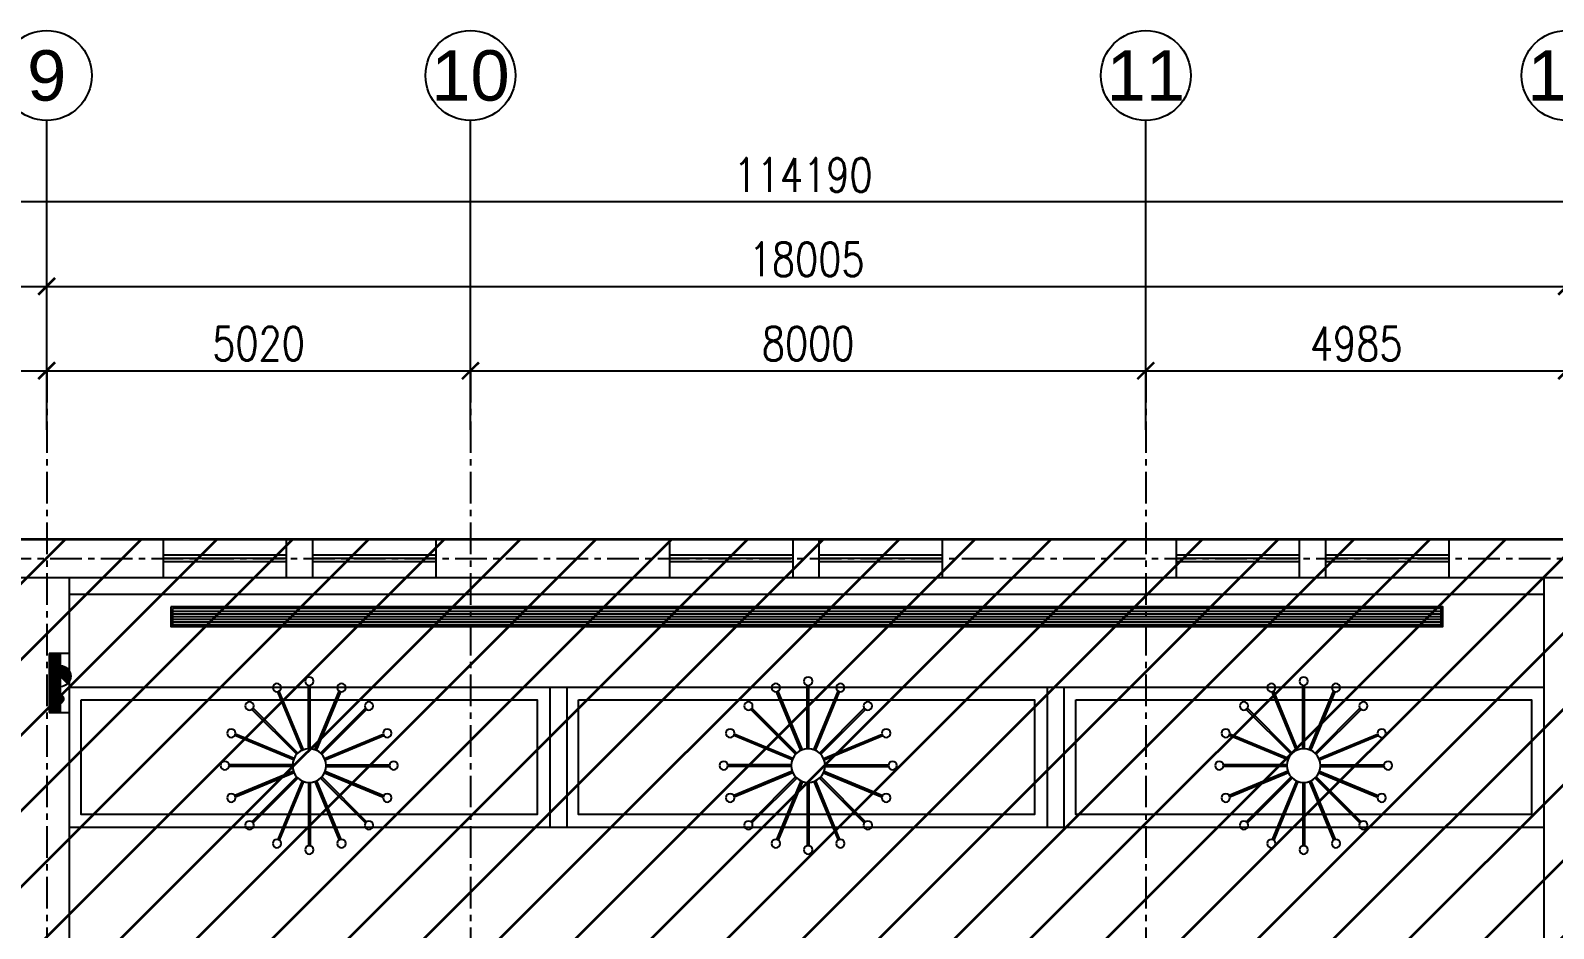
# Model space of a CAD drawing. Header units: millimetres. Extents: x -6033 to 120673, y -4970 to 90533.
# Drawn here: x 48168 to 66210, y 79888 to 90533 of the extents above; entities that cross this region are included whole.
import ezdxf
from ezdxf.enums import TextEntityAlignment as Align

# ---------------------------------------------------------------- set-up
doc = ezdxf.new("R2010")
doc.units = ezdxf.units.MM
doc.linetypes.add('I-AR$0$CENTER', pattern=[2, 1.25, -0.25, 0.25, -0.25])
doc.layers.get('DefPoints').update_dxf_attribs({"color": 250})
for name, color, linetype in [('I-AR$0$0-建-轴号', 1, 'Continuous'), ('I-AR$0$1-窗', 2, 'Continuous'), ('I-AR$0$A-Fire box', 12, 'Continuous'), ('I-AR$0$AXIS_TEXT', 7, 'Continuous'), ('I-AR$0$D-BASE-WALL', 4, 'Continuous'), ('I-AR$0$GZET_DIM_1-200_平面尺寸标注', 1, 'Continuous'), ('I-CEILING$0$0-LIGHT-RC', 1, 'Continuous'), ('I-CEILING$0$2-天花', 5, 'Continuous'), ('I-CEILING$0$I-RCP-AIR', 64, 'Continuous'), ('I-CEILING$0$I-RCP-COVER', 10, 'Continuous'), ('天花', 7, 'Continuous')]:
    doc.layers.add(name, color=color, linetype=linetype)
for name, color, linetype, lineweight in [('I-AR$0$GZET_COL_GRID_1-200_轴线', 8, 'I-AR$0$CENTER', 25), ('I-AR$0$I-SCOPE', 252, 'Continuous', 35), ('I-AR$0$消火栓', 10, 'Continuous', 70)]:
    doc.layers.add(name, color=color, linetype=linetype, lineweight=lineweight)
doc.styles.add('I-AR$0$GZET-DIMT', font='romans.shx', dxfattribs={"width": 0.8})
doc.styles.add('I-AR$0$GZET-HT', font='arial.ttf', dxfattribs={"width": 0.8})
doc.styles.add('I-CEILING$0$黑体', font='simhei.ttf', dxfattribs={"height": 600})
doc.dimstyles.new('I-AR$0$GZET_200', dxfattribs={"dimscale": 200, "dimtxt": 2, "dimasz": 1, "dimexe": 1, "dimexo": 1.5, "dimgap": 0.6, "dimtad": 1, "dimdec": 0, "dimrnd": 0.005, "dimzin": 0, "dimdsep": 46, "dimtxsty": 'I-AR$0$GZET-DIMT', "dimblk": 'I-AR$0$_ArchTick', "dimcen": 0.125, "dimclrd": 1, "dimclre": 1, "dimclrt": 2, "dimadec": 0, "dimazin": 0, "dimtfac": 1, "dimtdec": 0, "dimtix": 1, "dimtmove": 2, "dimatfit": 3, "dimldrblk": 'I-AR$0$_Dot', "dimfxl": 1, "dimtvp": 1, "dimtolj": 1, "dimtzin": 0, "dimarcsym": 0})

# ---------------------------------------------------------------- blocks, each defined once
blk = doc.blocks.new('I-AR$0$chuanghu1')
for p, q in [((0, 3230), (450, 3230)), ((0, 1770), (450, 1770)), ((0, 1460), (450, 1460)), ((0, 0), (450, 0))]:
    blk.add_line(p, q)
at = {"layer": 'I-AR$0$1-窗'}
for p, q in [((185, 3230), (185, 1770)), ((225, 3230), (225, 1770)), ((265, 3230), (265, 1770)), ((185, 1460), (185, 0)), ((225, 1460), (225, 0)), ((265, 1460), (265, 0))]:
    blk.add_line(p, q, dxfattribs=at)
blk = doc.blocks.new('I-AR$0$X1')
at = {"color": 0}
for p, q in [((-109, 189), (-24, 104)), ((-103, 197), (-17, 111)), ((-97, 205), (-10, 118)), ((-90, 213), (-3, 125)), ((-90, 36), (87, 213)), ((-83, 219), (4, 132)), ((-75, 226), (11, 139)), ((-67, 231), (18, 146)), ((-58, 236), (25, 153)), ((-48, 241), (32, 160)), ((-37, 244), (40, 167)), ((-26, 247), (47, 174)), ((-14, 249), (54, 182)), ((0, 250), (61, 189)), ((15, 249), (68, 196)), ((33, 245), (75, 203)), ((56, 235), (82, 210)), ((-127, 121), (-67, 61)), ((-126, 135), (-59, 68)), ((-125, 106), (-74, 54)), ((-124, 148), (-52, 75)), ((-122, 159), (-45, 83)), ((-121, 87), (-81, 47)), ((-118, 170), (-38, 90)), ((-114, 179), (-31, 97)), ((-110, 62), (-88, 40))]:
    blk.add_line(p, q, dxfattribs=at)
blk.add_circle((-2, 125), 125, dxfattribs=at)
blk = doc.blocks.new('I-AR$0$A$C33C75492')
at = {"layer": 'I-AR$0$A-Fire box'}
for p, q in [((-280732, 1890493), (-281432, 1890493)), ((-281432, 1890493), (-281432, 1890373)), ((-281432, 1890383), (-280732, 1890383)), ((-281432, 1890373), (-280732, 1890373)), ((-281432, 1890373), (-280732, 1890373)), ((-281432, 1890373), (-281432, 1890253)), ((-281432, 1890363), (-280732, 1890363)), ((-281432, 1890353), (-280732, 1890353)), ((-281432, 1890343), (-280732, 1890343)), ((-281432, 1890333), (-280732, 1890333)), ((-281432, 1890323), (-280732, 1890323)), ((-280732, 1890373), (-280732, 1890493)), ((-280732, 1890253), (-280732, 1890373)), ((-281432, 1890313), (-280732, 1890313)), ((-281432, 1890303), (-280732, 1890303)), ((-281432, 1890293), (-280732, 1890293)), ((-281432, 1890283), (-280732, 1890283)), ((-281432, 1890273), (-280732, 1890273)), ((-281432, 1890263), (-280732, 1890263)), ((-281432, 1890253), (-280732, 1890253))]:
    blk.add_line(p, q, dxfattribs=at)
at = {"layer": 'I-AR$0$A-Fire box', "color": 8}
for p, q in [((-280952, 1890360), (-280832, 1890360)), ((-280951, 1890370), (-280832, 1890370)), ((-280951, 1890350), (-280833, 1890350)), ((-280949, 1890380), (-280835, 1890380)), ((-280948, 1890340), (-280836, 1890340)), ((-280945, 1890390), (-280839, 1890390)), ((-280943, 1890330), (-280841, 1890330)), ((-280938, 1890400), (-280846, 1890400)), ((-280927, 1890410), (-280856, 1890410)), ((-280906, 1890420), (-280877, 1890420)), ((-280935, 1890320), (-280849, 1890320)), ((-280922, 1890310), (-280861, 1890310))]:
    blk.add_line(p, q, dxfattribs=at)
blk.add_circle((-280892, 1890361), 60, dxfattribs=at)
at = {"layer": 'I-AR$0$A-Fire box', "color": 8, "extrusion": (0, 0, -1), "xscale": -1, "zscale": -1}
blk.add_blockref('I-AR$0$X1', (281160, 1890258), dxfattribs=at)
blk = doc.blocks.new('I-AR$0$_ArchTick')
at = {"color": 2, "linetype": 'ByBlock', "const_width": 0.15}
blk.add_lwpolyline([(-0.5, -0.5), (0.5, 0.5)], dxfattribs=at)
blk = doc.blocks.new('*D429')
at = {"layer": 'DefPoints', "color": 0, "transparency": 16777216}
for p in [(48360, 86500), (42370, 85500), (48360, 85500)]:
    blk.add_point(p, dxfattribs=at)
at = {"layer": 'I-AR$0$GZET_DIM_1-200_平面尺寸标注', "color": 1, "lineweight": -2, "transparency": 16777216}
for p, q in [((42370, 85800), (42370, 86700)), ((48360, 85800), (48360, 86700)), ((42370, 86500), (48360, 86500))]:
    blk.add_line(p, q, dxfattribs=at)
at = {"layer": 'I-AR$0$GZET_DIM_1-200_平面尺寸标注', "color": 1, "lineweight": -2, "transparency": 16777216, "xscale": 200, "yscale": 200, "zscale": 200, "rotation": 180}
blk.add_blockref('I-AR$0$_ArchTick', (42370, 86500), dxfattribs=at)
at = {"layer": 'I-AR$0$GZET_DIM_1-200_平面尺寸标注', "color": 1, "lineweight": -2, "transparency": 16777216, "xscale": 200, "yscale": 200, "zscale": 200}
blk.add_blockref('I-AR$0$_ArchTick', (48360, 86500), dxfattribs=at)
at = {"layer": 'I-AR$0$GZET_DIM_1-200_平面尺寸标注', "color": 2, "transparency": 16777216, "insert": (45365, 86820), "char_height": 400, "attachment_point": 5, "style": 'I-AR$0$GZET-DIMT'}
blk.add_mtext('\\A1;5990', dxfattribs=at)
blk = doc.blocks.new('I-AR$0$_Dot')
at = {"color": 0, "linetype": 'ByBlock', "lineweight": -2}
blk.add_line((-0.5, 0), (-1, 0), dxfattribs=at)
at = {"color": 0, "linetype": 'ByBlock', "const_width": 0.5}
blk.add_lwpolyline([(-0.25, 0, 1), (0.25, 0, 1)], format="xyb", close=True, dxfattribs=at)
blk = doc.blocks.new('*D430')
at = {"layer": 'DefPoints', "color": 0, "transparency": 16777216}
for p in [(53380, 86500), (48360, 85500), (53380, 85500)]:
    blk.add_point(p, dxfattribs=at)
at = {"layer": 'I-AR$0$GZET_DIM_1-200_平面尺寸标注', "color": 1, "lineweight": -2, "transparency": 16777216}
for p, q in [((48360, 85800), (48360, 86700)), ((53380, 85800), (53380, 86700)), ((48360, 86500), (53380, 86500))]:
    blk.add_line(p, q, dxfattribs=at)
at = {"layer": 'I-AR$0$GZET_DIM_1-200_平面尺寸标注', "color": 1, "lineweight": -2, "transparency": 16777216, "xscale": 200, "yscale": 200, "zscale": 200, "rotation": 180}
blk.add_blockref('I-AR$0$_ArchTick', (48360, 86500), dxfattribs=at)
at = {"layer": 'I-AR$0$GZET_DIM_1-200_平面尺寸标注', "color": 1, "lineweight": -2, "transparency": 16777216, "xscale": 200, "yscale": 200, "zscale": 200}
blk.add_blockref('I-AR$0$_ArchTick', (53380, 86500), dxfattribs=at)
at = {"layer": 'I-AR$0$GZET_DIM_1-200_平面尺寸标注', "color": 2, "transparency": 16777216, "insert": (50870, 86820), "char_height": 400, "attachment_point": 5, "style": 'I-AR$0$GZET-DIMT'}
blk.add_mtext('\\A1;5020', dxfattribs=at)
blk = doc.blocks.new('*D431')
at = {"layer": 'DefPoints', "color": 0, "transparency": 16777216}
for p in [(61380, 86500), (53380, 85500), (61380, 85500)]:
    blk.add_point(p, dxfattribs=at)
at = {"layer": 'I-AR$0$GZET_DIM_1-200_平面尺寸标注', "color": 1, "lineweight": -2, "transparency": 16777216}
for p, q in [((53380, 85800), (53380, 86700)), ((61380, 85800), (61380, 86700)), ((53380, 86500), (61380, 86500))]:
    blk.add_line(p, q, dxfattribs=at)
at = {"layer": 'I-AR$0$GZET_DIM_1-200_平面尺寸标注', "color": 1, "lineweight": -2, "transparency": 16777216, "xscale": 200, "yscale": 200, "zscale": 200, "rotation": 180}
blk.add_blockref('I-AR$0$_ArchTick', (53380, 86500), dxfattribs=at)
at = {"layer": 'I-AR$0$GZET_DIM_1-200_平面尺寸标注', "color": 1, "lineweight": -2, "transparency": 16777216, "xscale": 200, "yscale": 200, "zscale": 200}
blk.add_blockref('I-AR$0$_ArchTick', (61380, 86500), dxfattribs=at)
at = {"layer": 'I-AR$0$GZET_DIM_1-200_平面尺寸标注', "color": 2, "transparency": 16777216, "insert": (57380, 86820), "char_height": 400, "attachment_point": 5, "style": 'I-AR$0$GZET-DIMT'}
blk.add_mtext('\\A1;8000', dxfattribs=at)
blk = doc.blocks.new('*D432')
at = {"layer": 'DefPoints', "color": 0, "transparency": 16777216}
for p in [(66365, 86500), (61380, 85500), (66365, 85500)]:
    blk.add_point(p, dxfattribs=at)
at = {"layer": 'I-AR$0$GZET_DIM_1-200_平面尺寸标注', "color": 1, "lineweight": -2, "transparency": 16777216}
for p, q in [((61380, 85800), (61380, 86700)), ((66365, 85800), (66365, 86700)), ((61380, 86500), (66365, 86500))]:
    blk.add_line(p, q, dxfattribs=at)
at = {"layer": 'I-AR$0$GZET_DIM_1-200_平面尺寸标注', "color": 1, "lineweight": -2, "transparency": 16777216, "xscale": 200, "yscale": 200, "zscale": 200, "rotation": 180}
blk.add_blockref('I-AR$0$_ArchTick', (61380, 86500), dxfattribs=at)
at = {"layer": 'I-AR$0$GZET_DIM_1-200_平面尺寸标注', "color": 1, "lineweight": -2, "transparency": 16777216, "xscale": 200, "yscale": 200, "zscale": 200}
blk.add_blockref('I-AR$0$_ArchTick', (66365, 86500), dxfattribs=at)
at = {"layer": 'I-AR$0$GZET_DIM_1-200_平面尺寸标注', "color": 2, "transparency": 16777216, "insert": (63872.5, 86820), "char_height": 400, "attachment_point": 5, "style": 'I-AR$0$GZET-DIMT'}
blk.add_mtext('\\A1;4985', dxfattribs=at)
blk = doc.blocks.new('I-AR$0$_AXISO')
blk.add_circle((0, 0), 0.5)
at = {"layer": 'I-AR$0$AXIS_TEXT', "style": 'I-AR$0$GZET-HT'}
blk.add_attdef('A', text='', height=0.56, dxfattribs=at).set_placement((0, 0), align=Align.MIDDLE_CENTER)
blk = doc.blocks.new('*D404')
at = {"layer": 'DefPoints', "color": 0, "transparency": 16777216}
for p in [(48360, 87500), (18280, 85836), (48360, 85575)]:
    blk.add_point(p, dxfattribs=at)
at = {"layer": 'I-AR$0$GZET_DIM_1-200_平面尺寸标注', "color": 1, "lineweight": -2, "transparency": 16777216}
for p, q in [((18280, 86136), (18280, 87700)), ((48360, 85875), (48360, 87700)), ((18280, 87500), (48360, 87500))]:
    blk.add_line(p, q, dxfattribs=at)
at = {"layer": 'I-AR$0$GZET_DIM_1-200_平面尺寸标注', "color": 1, "lineweight": -2, "transparency": 16777216, "xscale": 200, "yscale": 200, "zscale": 200, "rotation": 180}
blk.add_blockref('I-AR$0$_ArchTick', (18280, 87500), dxfattribs=at)
at = {"layer": 'I-AR$0$GZET_DIM_1-200_平面尺寸标注', "color": 1, "lineweight": -2, "transparency": 16777216, "xscale": 200, "yscale": 200, "zscale": 200}
blk.add_blockref('I-AR$0$_ArchTick', (48360, 87500), dxfattribs=at)
at = {"layer": 'I-AR$0$GZET_DIM_1-200_平面尺寸标注', "color": 2, "transparency": 16777216, "insert": (33320, 87820), "char_height": 400, "attachment_point": 5, "style": 'I-AR$0$GZET-DIMT'}
blk.add_mtext('\\A1;30080', dxfattribs=at)
blk = doc.blocks.new('*D405')
at = {"layer": 'DefPoints', "color": 0, "transparency": 16777216}
for p in [(66365, 87500), (48360, 85575), (66365, 85497)]:
    blk.add_point(p, dxfattribs=at)
at = {"layer": 'I-AR$0$GZET_DIM_1-200_平面尺寸标注', "color": 1, "lineweight": -2, "transparency": 16777216}
for p, q in [((48360, 85875), (48360, 87700)), ((66365, 85797), (66365, 87700)), ((48360, 87500), (66365, 87500))]:
    blk.add_line(p, q, dxfattribs=at)
at = {"layer": 'I-AR$0$GZET_DIM_1-200_平面尺寸标注', "color": 1, "lineweight": -2, "transparency": 16777216, "xscale": 200, "yscale": 200, "zscale": 200, "rotation": 180}
blk.add_blockref('I-AR$0$_ArchTick', (48360, 87500), dxfattribs=at)
at = {"layer": 'I-AR$0$GZET_DIM_1-200_平面尺寸标注', "color": 1, "lineweight": -2, "transparency": 16777216, "xscale": 200, "yscale": 200, "zscale": 200}
blk.add_blockref('I-AR$0$_ArchTick', (66365, 87500), dxfattribs=at)
at = {"layer": 'I-AR$0$GZET_DIM_1-200_平面尺寸标注', "color": 2, "transparency": 16777216, "insert": (57363, 87820), "char_height": 400, "attachment_point": 5, "style": 'I-AR$0$GZET-DIMT'}
blk.add_mtext('\\A1;18005', dxfattribs=at)
blk = doc.blocks.new('*D409')
at = {"layer": 'DefPoints', "color": 0, "transparency": 16777216}
for p in [(225, 88500), (225, 85268), (114415, 85060)]:
    blk.add_point(p, dxfattribs=at)
at = {"layer": 'I-AR$0$GZET_DIM_1-200_平面尺寸标注', "color": 1, "lineweight": -2, "transparency": 16777216}
for p, q in [((225, 85568), (225, 88700)), ((114415, 85360), (114415, 88700)), ((114415, 88500), (225, 88500))]:
    blk.add_line(p, q, dxfattribs=at)
at = {"layer": 'I-AR$0$GZET_DIM_1-200_平面尺寸标注', "color": 1, "lineweight": -2, "transparency": 16777216, "xscale": 200, "yscale": 200, "zscale": 200, "rotation": 180}
blk.add_blockref('I-AR$0$_ArchTick', (225, 88500), dxfattribs=at)
at = {"layer": 'I-AR$0$GZET_DIM_1-200_平面尺寸标注', "color": 1, "lineweight": -2, "transparency": 16777216, "xscale": 200, "yscale": 200, "zscale": 200}
blk.add_blockref('I-AR$0$_ArchTick', (114415, 88500), dxfattribs=at)
at = {"layer": 'I-AR$0$GZET_DIM_1-200_平面尺寸标注', "color": 2, "transparency": 16777216, "insert": (57320, 88820), "char_height": 400, "attachment_point": 5, "style": 'I-AR$0$GZET-DIMT'}
blk.add_mtext('\\A1;114190', dxfattribs=at)
blk = doc.blocks.new('I-CEILING$0$CTD1')
at = {"layer": 'I-CEILING$0$0-LIGHT-RC'}
for p, q in [((-10, 200), (-10, 951)), ((10, 200), (10, 951))]:
    blk.add_line(p, q, dxfattribs=at)
blk.add_circle((0, 1000), 50, dxfattribs=at)
blk = doc.blocks.new('*U722')
at = {"layer": 'I-CEILING$0$2-天花'}
blk.add_blockref('I-CEILING$0$CTD1', (0, -625), dxfattribs=at)
blk = doc.blocks.new('*U723')
at = {"layer": 'I-CEILING$0$0-LIGHT-RC', "color": 0, "linetype": 'ByBlock', "lineweight": -2, "transparency": 16777216}
for p, rotation in [((9495, 4523), 22.5), ((9973, 4523), 337.5000000000001), ((9292, 4387), 45), ((10176, 4387), 315), ((9157, 4185), 67.5), ((10312, 4185), 292.5000000000001), ((9109, 3945), 90), ((10359, 3945), 270), ((9157, 3706), 112.5), ((9292, 3504), 135), ((10176, 3504), 225), ((10312, 3706), 247.5), ((9495, 3368), 157.5), ((9734, 3321), 180), ((9973, 3368), 202.5)]:
    blk.add_blockref('*U722', p, dxfattribs=dict(at, rotation=rotation))
blk.add_blockref('*U722', (9734, 4570), dxfattribs=at)
blk = doc.blocks.new('I-CEILING$0$1米吊灯')
at = {"layer": 'I-CEILING$0$0-LIGHT-RC'}
blk.add_circle((0, 0), 200, dxfattribs=at)
blk.add_blockref('*U723', (-9734, -3945), dxfattribs=at)
blk = doc.blocks.new('*U743')
at = {"layer": 'I-CEILING$0$2-天花'}
h = blk.add_hatch(dxfattribs=at)
h.set_pattern_fill('LINE', color=8, scale=10, angle=90)
h.set_pattern_definition([(90, (-210, 14090), (-31.75, 2e-15), [])])
h.paths.add_polyline_path([(-210, 20), (-20, 20), (-20, 15050), (-210, 15050)])
at = {"layer": 'I-CEILING$0$2-天花', "color": 8}
for points in [[(-230, 0), (0, 0), (0, 15070), (-230, 15070)], [(-210, 20), (-20, 20), (-20, 15050), (-210, 15050)]]:
    blk.add_lwpolyline(points, close=True, dxfattribs=at)
blk = doc.blocks.new('I-CEILING$0$K_1229142899')
at = {"layer": 'I-CEILING$0$I-RCP-COVER'}
for p, q in [((-8465, -670), (9005, -670)), ((-8475, -1770), (9005, -1770)), ((-2775, -1770), (-2775, -3430)), ((-2575, -1770), (-2575, -3430)), ((3115, -1770), (3115, -3430)), ((3315, -1770), (3315, -3430)), ((-8475, -3430), (9005, -3430))]:
    blk.add_line(p, q, dxfattribs=at)
at = {"layer": 'I-CEILING$0$I-RCP-COVER', "color": 8}
for points in [[(-8325, -1920), (-2925, -1920), (-2925, -3280), (-8325, -3280)], [(-2435, -1920), (2965, -1920), (2965, -3280), (-2435, -3280)], [(3455, -1920), (8855, -1920), (8855, -3280), (3455, -3280)]]:
    blk.add_lwpolyline(points, close=True, dxfattribs=at)
at = {"layer": 'I-CEILING$0$0-LIGHT-RC', "xscale": -1, "rotation": 180}
for p in [(-5625, -2700), (285, -2700), (6155, -2700)]:
    blk.add_blockref('I-CEILING$0$1米吊灯', p, dxfattribs=at)
at = {"layer": 'I-CEILING$0$I-RCP-COVER', "rotation": 270}
blk.add_blockref('*U743', (-7265, -1050), dxfattribs=at)
blk = doc.blocks.new('I-CEILING')
at = {"layer": 'I-CEILING$0$I-RCP-COVER'}
blk.add_blockref('I-CEILING$0$K_1229142899', (57095, 84520), dxfattribs=at)
at = {"layer": 'I-CEILING$0$I-RCP-AIR', "style": 'I-CEILING$0$黑体'}
for tag, p in [('R', (61966, 71749)), ('R', (61966, 66925)), ('R', (51736, 63925)), ('R', (62976, 63925)), ('S', (56434, 63065))]:
    blk.add_attdef(tag, text='', height=100, dxfattribs=at).set_placement(p, align=Align.MIDDLE_CENTER)
blk = doc.blocks.new('I-AR$0$海龙_1211170131')
at = {"layer": 'I-AR$0$0-建-轴号', "linetype": 'Continuous'}
for p, q in [((48135, 86275), (48135, 89241.7)), ((53155, 86275), (53155, 89241.7)), ((61155, 86275), (61155, 89241.7))]:
    blk.add_line(p, q, dxfattribs=at)
at = {"layer": 'I-AR$0$GZET_COL_GRID_1-200_轴线', "ltscale": 300}
for p, q in [((48135, 86275), (48135, 59995)), ((53155, 86275), (53155, 59995)), ((61155, 86275), (61155, 59995)), ((-2225, 84050), (116415, 84050))]:
    blk.add_line(p, q, dxfattribs=at)
at = {"layer": 'I-AR$0$0-建-轴号', "linetype": 'Continuous', "xscale": 1066.666666666667, "yscale": 1066.666666666667, "zscale": 0.6666666666666664}
for p, values in [((48135, 89775), {'A': '9'}), ((53155, 89775), {'A': '10'}), ((61155, 89775), {'A': '11'}), ((66140, 89775), {'A': '12'})]:
    blk.add_blockref('I-AR$0$_AXISO', p, dxfattribs=at).add_auto_attribs(values)
at = {"layer": 'I-AR$0$GZET_DIM_1-200_平面尺寸标注'}
for base, p1, p2, picture, middle in [((0, 88275), (114190, 84835.2), (0, 85043.1), '*D409', (57095, 88595)), ((48135, 87275), (18055, 85611.1), (48135, 85349.6), '*D404', (33095, 87595)), ((66140, 87275), (48135, 85349.6), (66140, 85272.1), '*D405', (57137.5, 87595)), ((48135, 86275), (42145, 85275), (48135, 85275), '*D429', (45140, 86595)), ((53155, 86275), (48135, 85275), (53155, 85275), '*D430', (50645, 86595)), ((61155, 86275), (53155, 85275), (61155, 85275), '*D431', (57155, 86595)), ((66140, 86275), (61155, 85275), (66140, 85275), '*D432', (63647.5, 86595))]:
    dim = blk.add_linear_dim(base=base, p1=p1, p2=p2, dimstyle='I-AR$0$GZET_200', dxfattribs=at)
    dim.commit()
    dim.dimension.update_dxf_attribs({"geometry": picture, "text_midpoint": middle, "insert": (-225, -225)})
blk = doc.blocks.new('I-AR')
at = {"layer": 'I-AR$0$I-SCOPE'}
h = blk.add_hatch(dxfattribs=at)
h.set_pattern_fill('ANSI31', color=256, scale=200)
h.paths.add_polyline_path([(63300, 72640), (66630, 72640), (66630, 70889), (90600, 70890), (90600, 66390), (96650, 66390), (96650, 24876), (18340, 24876), (18340, 66390), (48090, 66390), (48090, 72640), (51400, 72640), (51400, 72650), (52870, 72650), (52870, 72640), (55240, 72640), (55240, 72790), (59460, 72790), (59460, 72640), (61830, 72640), (61830, 72650), (63300, 72650)], flags=16)
h.paths.add_polyline_path([(7330, 0), (7330, -1770), (11180, -1770), (11180, 0), (18450, 0), (18450, 2900), (27550, 2900), (27550, 18090), (37037, 18090), (37037, 17350), (96200, 17350), (96200, 18120), (114640, 18120), (114640, 84500), (0, 84500), (0, 0)])
at = {"layer": 'I-AR$0$D-BASE-WALL'}
for p, q in [((0, 84500), (91820, 84500)), ((450, 84050), (91820, 84050)), ((48630, 78020), (48630, 84050)), ((66100, 78020), (66100, 84050))]:
    blk.add_line(p, q, dxfattribs=at)
at = {"layer": 'I-AR$0$I-SCOPE'}
blk.add_lwpolyline([(7330, 0), (7330, -1770), (11180, -1770), (11180, 0), (18450, 0), (18450, 2900), (27550, 2900), (27550, 18090), (37037, 18090), (37037, 17350), (96200, 17350), (96200, 18120), (114640, 18120), (114640, 84500), (0, 84500), (0, 0)], close=True, dxfattribs=at)
at = {"layer": 'I-AR$0$D-BASE-WALL', "rotation": 270}
for p in [(49738, 84500), (55738, 84500), (61738, 84500)]:
    blk.add_blockref('I-AR$0$chuanghu1', p, dxfattribs=at)
at = {"layer": 'I-AR$0$GZET_COL_GRID_1-200_轴线'}
blk.add_blockref('I-AR$0$海龙_1211170131', (225, 225), dxfattribs=at)
at = {"layer": 'I-AR$0$消火栓', "color": 3, "ltscale": 0.8, "rotation": 270}
blk.add_blockref('I-AR$0$A$C33C75492', (-1841863, -198282), dxfattribs=at)

msp = doc.modelspace()

# ---------------------------------------------------------------- block references
msp.add_blockref('I-AR', (0, 0))

# ---------------------------------------------------------------- next in the draw order: block references
at = {"layer": '天花'}
msp.add_blockref('I-CEILING', (0, 0), dxfattribs=at)

doc.saveas('drawing.dxf')
